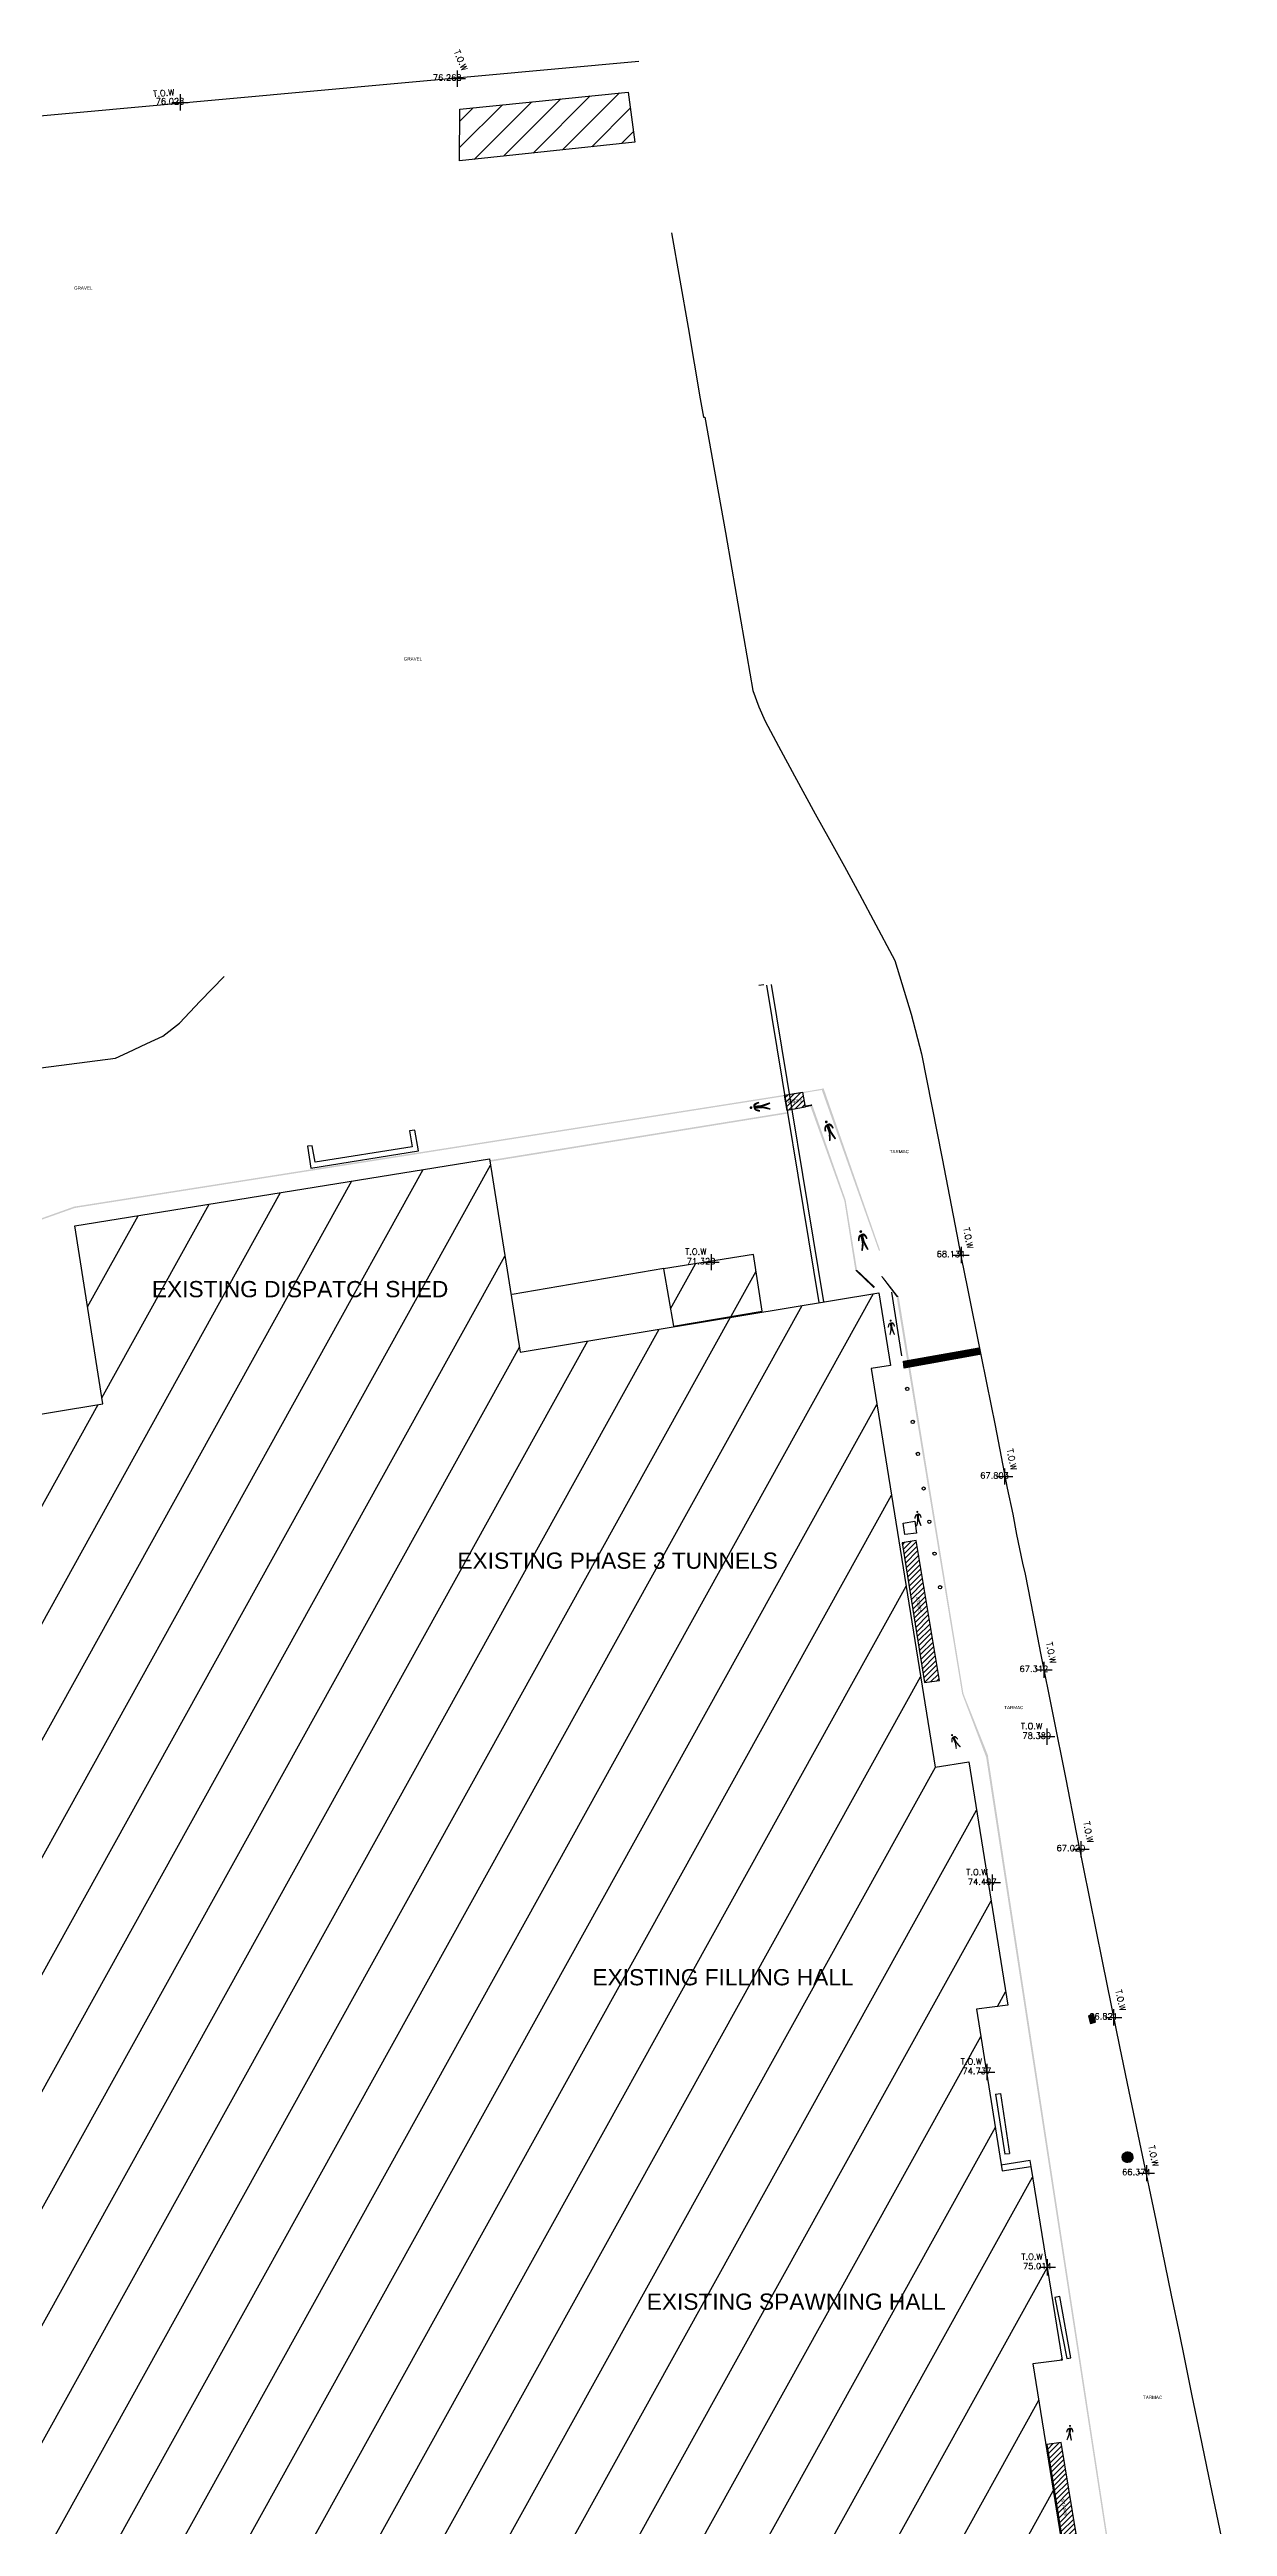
# Model space of a CAD drawing. Header units: millimetres. Extents: x 714210 to 714450, y 655680 to 655995.
# Drawn here: x 714338.1 to 714410.5, y 655842.2 to 655994.6 of the extents above; entities that cross this region are included whole.
import ezdxf

# ---------------------------------------------------------------- set-up
doc = ezdxf.new("R2010")
doc.units = ezdxf.units.MM
for name, color, linetype in [('0_FTR', 22, 'Continuous'), ('0_LVL', 22, 'Continuous'), ('A-BLDG', 7, 'Continuous'), ('Bollard', 214, 'Continuous'), ('Gravel', 48, 'Continuous'), ('Inspection cover', 140, 'Continuous'), ('MH', 160, 'Continuous'), ('Railing', 1, 'Continuous'), ('Ramp', 70, 'Continuous'), ('Stairs', 200, 'Continuous'), ('Tank', 184, 'Continuous'), ('TEXT', 7, 'Continuous'), ('UTS-Unable To Survey', 210, 'Continuous'), ('Wall', 30, 'Continuous'), ('Wall-Temp', 32, 'Continuous'), ('WL0', 7, 'Continuous')]:
    doc.layers.add(name, color=color, linetype=linetype)
doc.layers.add('Tarmac', color=250, linetype='Continuous', plot=False)
doc.styles.add('MONO', font='txt.shx')
doc.styles.get("Standard").update_dxf_attribs({"font": 'arial.ttf'})

# ---------------------------------------------------------------- blocks, each defined once
blk = doc.blocks.new('man')
h = blk.add_hatch(color=256)
h.dxf.hatch_style = 1
h.paths.add_polyline_path([(714257.36, 655920.22), (714257.41, 655920.14), (714257.29, 655920.05), (714257.21, 655919.93), (714257.43, 655920.01), (714257.56, 655920.07), (714258, 655920.38), (714258.07, 655920.31), (714257.91, 655920.17), (714257.69, 655920.01), (714257.85, 655920.04), (714257.99, 655920.04), (714258.17, 655920.03), (714258.16, 655919.95), (714257.85, 655919.92), (714257.72, 655919.92), (714257.48, 655919.84), (714257.31, 655919.76), (714257.35, 655919.74), (714257.57, 655919.75), (714257.61, 655919.66), (714257.46, 655919.63), (714257.32, 655919.64), (714257.26, 655919.66), (714257.2, 655919.71), (714257.17, 655919.75), (714257.12, 655919.82), (714257.09, 655919.89), (714257.09, 655919.96), (714257.11, 655920.02), (714257.16, 655920.08), (714257.2, 655920.12), (714257.26, 655920.16)])
edge = h.paths.add_edge_path()
edge.add_arc((714257, 655919.74), 0.0893, 0, 360)
blk = doc.blocks.new('SPOT')
at = {"color": 0, "linetype": 'ByBlock', "flags": 128}
for points in [[(-0.5, 0), (0.5, 0)], [(0, 0.5), (0, -0.5)]]:
    blk.add_lwpolyline(points, dxfattribs=at)

msp = doc.modelspace()

# ---------------------------------------------------------------- hatches: boundary and pattern name
at = {"layer": 'A-BLDG'}
h = msp.add_hatch(dxfattribs=at)
h.set_pattern_fill('ANSI31', color=256, scale=1.1, angle=196)
h.paths.add_polyline_path([(714253.23, 655843.12), (714250.93, 655857.41), (714251.09, 655857.44), (714245.82, 655890.36), (714244.46, 655890.11), (714243.61, 655895.44), (714265.92, 655899.05), (714263.55, 655914.07), (714297.58, 655919.32), (714299.93, 655904.4), (714341.33, 655911.25), (714339.61, 655922.2), (714365.12, 655926.34), (714367.01, 655914.44), (714389.08, 655918.09), (714389.81, 655913.62), (714388.61, 655913.42), (714392.55, 655888.89), (714394.62, 655889.21), (714397.02, 655874.23), (714395.09, 655874), (714396.68, 655864.04), (714398.43, 655864.32), (714400.36, 655852.39), (714398.56, 655852.16), (714404.14, 655817.49), (714300.42, 655800.76), (714292.88, 655849.12), (714289.81, 655848.69), (714297.56, 655798.46), (714240.14, 655789.22), (714235.96, 655815.62), (714242.74, 655816.67), (714238.87, 655840.79)])
h = msp.add_hatch(dxfattribs=at)
h.set_pattern_fill('ANSI31', color=256, scale=1.1, angle=196)
h.paths.add_polyline_path([(714381.91, 655916.96), (714381.37, 655920.45), (714375.83, 655919.56), (714376.44, 655916.04)])
at = {"layer": 'MH'}
h = msp.add_hatch(dxfattribs=at)
h.set_pattern_fill('ZIGZAG', color=256, scale=0.0087, angle=214)
h.set_pattern_definition([(214, (0, 0), (-0.0074537843718, -0.038346396324), [0.0276225, -0.0276225]), (304, (-0.0229, -0.015446), (0.038346396324, -0.0074537843718), [0.0276225, -0.0276225])])
h.paths.add_polyline_path([(714402.3, 655873.67), (714401.98, 655873.59), (714402.1, 655873.11), (714402.42, 655873.2)])
h = msp.add_hatch(dxfattribs=at)
h.set_pattern_fill('ZIGZAG', color=256, scale=0.0087, angle=214)
h.set_pattern_definition([(214, (116.497712, -57.626134), (-0.0074537843718, -0.038346396324), [0.0276225, -0.0276225]), (304, (116.474812, -57.64158), (0.038346396324, -0.0074537843718), [0.0276225, -0.0276225])])
edge = h.paths.add_edge_path()
edge.add_arc((714404.39, 655864.88), 0.33, 0, 360)
at = {"layer": 'Ramp'}
h = msp.add_hatch(dxfattribs=at)
h.set_pattern_fill('ANSI32', color=256, scale=0.009, angle=234.8678)
h.set_pattern_definition([(279.867819725, (1356069.708935, -71180.513905), (0.0844567616374, 0.014691189153), []), (279.867819725, (1356069.68568, -71180.54695), (0.0844567616374, 0.014691189153), [])])
h.paths.add_polyline_path([(714390.6, 655913.88), (714395.24, 655914.7), (714395.29, 655914.29), (714390.64, 655913.45)])
h.paths.add_polyline_path([(714392.73, 655913.83), (714393.62, 655913.96), (714393.57, 655914.36), (714392.67, 655914.24)], flags=24)
at = {"layer": 'Stairs'}
h = msp.add_hatch(dxfattribs=at)
h.set_pattern_fill('ANSI31', color=256, scale=0.073)
h.paths.add_polyline_path([(714384.38, 655930.43), (714384.55, 655929.52), (714383.44, 655929.31), (714383.28, 655930.24)])
h.paths.add_polyline_path([(714383.41, 655929.66), (714384.43, 655929.66), (714384.43, 655930.07), (714383.41, 655930.07)], flags=24)
h = msp.add_hatch(dxfattribs=at)
h.set_pattern_fill('ANSI31', color=256, scale=0.073)
h.paths.add_polyline_path([(714391.9, 655894.09), (714392.81, 655894.22), (714391.39, 655902.83), (714390.51, 655902.7)])
h.paths.add_polyline_path([(714391.23, 655899.41), (714391.44, 655898.32), (714391.84, 655898.39), (714391.64, 655899.48)], flags=24)
h = msp.add_hatch(dxfattribs=at)
h.set_pattern_fill('ANSI31', color=256, scale=0.073)
h.set_pattern_definition([(45, (8.94034, -55.3328), (-0.16388967421, 0.16388967421), [])])
h.paths.add_polyline_path([(714400.81, 655838.59), (714401.72, 655838.71), (714400.3, 655847.33), (714399.42, 655847.19)])
h.paths.add_polyline_path([(714400.17, 655843.86), (714400.37, 655842.77), (714400.78, 655842.84), (714400.57, 655843.93)], flags=24)
at = {"layer": 'UTS-Unable To Survey'}
h = msp.add_hatch(dxfattribs=at)
h.set_pattern_fill('ANSI31', color=256, scale=0.36)
h.paths.add_polyline_path([(714363.3, 655990.94), (714373.65, 655991.99), (714374.07, 655988.91), (714363.28, 655987.75)])

# ---------------------------------------------------------------- linework, layer by layer
at = {"layer": 'A-BLDG', "flags": 128}
msp.add_lwpolyline([(714299.93, 655904.4), (714341.33, 655911.25), (714339.61, 655922.2), (714365.12, 655926.34), (714367.01, 655914.44), (714389.08, 655918.09), (714389.81, 655913.62), (714388.61, 655913.42), (714392.55, 655888.89), (714394.62, 655889.21), (714397.02, 655874.23), (714395.09, 655874), (714396.68, 655864.04), (714398.43, 655864.32), (714400.36, 655852.39), (714398.56, 655852.16), (714404.14, 655817.49)], dxfattribs=at)
msp.add_lwpolyline([(714381.91, 655916.96), (714381.37, 655920.45), (714375.83, 655919.56), (714376.44, 655916.04)], close=True, dxfattribs=at)
at = {"layer": 'Bollard'}
for centre in [(714390.83, 655912.17, 0.82), (714391.17, 655910.14, 0.82), (714391.49, 655908.17, 0.82), (714391.84, 655906.04, 0.82), (714392.19, 655903.99, 67.02), (714392.51, 655902.03, 0.82), (714392.85, 655899.96, 66.96)]:
    msp.add_circle(centre, 0.1, dxfattribs=at)
at = {"layer": 'Inspection cover', "flags": 128}
msp.add_lwpolyline([(714390.59, 655903.91), (714391.29, 655904.03), (714391.4, 655903.3), (714390.68, 655903.21)], close=True, dxfattribs=at)
at = {"layer": 'MH', "flags": 128}
msp.add_lwpolyline([(714402.3, 655873.67), (714401.98, 655873.59), (714402.1, 655873.11), (714402.42, 655873.2)], close=True, dxfattribs=at)
at = {"layer": 'MH'}
msp.add_circle((714404.39, 655864.88, 65.74), 0.33, dxfattribs=at)
at = {"layer": 'Railing', "flags": 128}
msp.add_lwpolyline([(714390.5, 655914.21), (714389.89, 655918.13)], dxfattribs=at)
at = {"layer": 'Ramp', "flags": 128}
msp.add_lwpolyline([(714390.6, 655913.88), (714395.24, 655914.7), (714395.29, 655914.29), (714390.64, 655913.45)], close=True, dxfattribs=at)
at = {"layer": 'Stairs', "flags": 128}
for points in [[(714384.38, 655930.43), (714384.55, 655929.52), (714383.44, 655929.31), (714383.28, 655930.24)], [(714391.9, 655894.09), (714392.81, 655894.22), (714391.39, 655902.83), (714390.51, 655902.7)], [(714400.81, 655838.59), (714401.72, 655838.71), (714400.3, 655847.33), (714399.42, 655847.19)]]:
    msp.add_lwpolyline(points, close=True, dxfattribs=at)
at = {"layer": 'UTS-Unable To Survey'}
msp.add_lwpolyline([(714363.3, 655990.94), (714373.65, 655991.99), (714374.07, 655988.91), (714363.28, 655987.75)], close=True, dxfattribs=at)
at = {"layer": 'Wall', "flags": 128}
for points in [[(714319.24, 655988.87), (714374.32, 655993.88)], [(714376.33, 655983.32), (714377.35, 655977.49), (714378.09, 655973.1), (714378.3, 655971.97), (714378.38, 655971.98), (714379.21, 655967.27), (714379.64, 655964.88), (714380.03, 655962.63), (714381.32, 655955.16), (714381.69, 655954.16), (714382.09, 655953.27), (714382.9, 655951.73), (714383.89, 655949.91), (714385.16, 655947.57), (714386.05, 655945.99), (714386.96, 655944.33), (714387.9, 655942.61), (714389.91, 655938.85), (714390.07, 655938.53), (714391.07, 655935.24), (714391.7, 655932.79), (714392.97, 655926.35), (714393.89, 655921.68), (714394.17, 655920.16), (714394.52, 655918.46), (714395.36, 655914.27), (714395.7, 655912.55), (714396.24, 655909.92), (714396.99, 655906.07), (714397.32, 655904.47), (714397.56, 655903.21), (714397.92, 655901.44), (714398.08, 655900.76), (714398.74, 655897.41), (714399.04, 655895.9), (714399.79, 655892.12), (714400.58, 655888.16), (714401.23, 655884.87), (714401.65, 655882.74), (714402.82, 655876.95), (714403.37, 655874.21), (714403.89, 655871.7), (714404.47, 655868.92), (714405.2, 655865.4), (714406.13, 655861), (714407.07, 655856.4), (714407.58, 655853.96), (714407.88, 655852.56), (714408.34, 655850.19), (714408.83, 655847.83), (714409.36, 655845.25), (714410.54, 655839.66)], [(714381.7, 655937.02), (714382, 655937.07)], [(714385.41, 655917.48), (714382.19, 655937.02)], [(714385.7, 655917.52), (714382.48, 655937.07)], [(714375.86, 655919.58), (714366.52, 655917.97)], [(714396.27, 655868.77), (714396.57, 655868.81)], [(714396.27, 655868.77), (714396.83, 655865.07)], [(714396.57, 655868.81), (714397.13, 655865.12)], [(714398.45, 655864.3), (714398.39, 655864.67), (714396.58, 655864.39)], [(714396.83, 655865.08), (714397.13, 655865.12)]]:
    msp.add_lwpolyline(points, dxfattribs=at)
for points in [[(714354.21, 655927.14), (714353.92, 655927.1), (714354.14, 655925.76), (714360.76, 655926.82), (714360.52, 655928.1), (714360.2, 655928.05), (714360.37, 655927.06), (714354.4, 655926.12)], [(714400.66, 655852.5), (714400.89, 655852.53), (714400.23, 655856.31), (714399.91, 655856.25)]]:
    msp.add_lwpolyline(points, close=True, dxfattribs=at)
at = {"layer": 'Wall-Temp', "flags": 128}
msp.add_lwpolyline([(714331.8, 655931.19), (714342.1, 655932.53), (714342.86, 655932.88), (714344.03, 655933.42), (714345.02, 655933.88), (714346.05, 655934.69), (714347.32, 655936.03), (714348.8, 655937.55)], dxfattribs=at)
at = {"layer": 'WL0'}
for points in [[(714339.58, 655923.39, 68.62), (714383.24, 655930.26, 68.62), (714339.58, 655923.3, 68.62), (714383.26, 655930.18, 68.62)], [(714383.59, 655930.3, 68.31), (714385.68, 655930.66, 68.31), (714383.61, 655930.25, 68.31), (714385.71, 655930.59, 68.31)], [(714385.68, 655930.68, 68.7), (714389.17, 655920.67, 68.7), (714385.55, 655930.63, 68.7), (714389.08, 655920.69, 68.7)], [(714365.16, 655926.25, 68.59), (714383.41, 655929.2, 68.59), (714365.15, 655926.15, 68.59), (714383.44, 655929.11, 68.59)], [(714384.53, 655929.6, 68.27), (714384.97, 655929.68, 68.27), (714384.55, 655929.5, 68.27), (714384.98, 655929.59, 68.27)], [(714384.97, 655929.7, 67.74), (714387.04, 655923.8, 67.74), (714384.84, 655929.65, 67.74), (714386.99, 655923.67, 67.74)], [(714334.61, 655921.62, 68.3), (714339.59, 655923.4, 68.3), (714334.62, 655921.54, 68.3), (714339.62, 655923.31, 68.3)], [(714387.04, 655923.8, 67.66), (714387.74, 655919.5, 67.66), (714386.96, 655923.76, 67.66), (714387.64, 655919.45, 67.66)], [(714387.75, 655919.49, 67.58), (714388.85, 655918.45, 67.58), (714387.62, 655919.47, 67.58), (714388.77, 655918.37, 67.58)], [(714389.32, 655919.09, 67.62), (714390.31, 655917.82, 67.62), (714389.22, 655919.09, 67.62), (714390.18, 655917.82, 67.62)], [(714390.31, 655917.82, 67.51), (714394.29, 655893.41, 67.51), (714390.18, 655917.82, 67.51), (714394.21, 655893.4, 67.51)], [(714394.29, 655893.41, 66.61), (714395.82, 655889.56, 66.61), (714394.21, 655893.4, 66.61), (714395.68, 655889.52, 66.61)], [(714395.8, 655889.55, 64.72), (714403.97, 655836.19, 64.72), (714395.68, 655889.55, 64.72), (714403.89, 655836.15, 64.72)]]:
    msp.add_solid(points, dxfattribs=at)

# ---------------------------------------------------------------- block references
for p in [(714363.14, 655992.82, 76.27), (714363.14, 655992.82, 76.27), (714363.14, 655992.82, 76.27), (714346.08, 655991.35, 76.03), (714346.08, 655991.35, 76.03), (714346.08, 655991.35, 76.03), (714378.76, 655919.97, 71.32), (714394.14, 655920.41, 68.13), (714396.82, 655906.78, 67.8), (714399.24, 655894.88, 67.31), (714399.42, 655890.77, 78.39), (714401.52, 655883.84, 67.02), (714396.06, 655881.78, 74.5), (714403.53, 655873.49, 66.82), (714395.73, 655870.12, 74.74), (714405.55, 655863.9, 66.37), (714399.45, 655858.11, 75.01)]:
    msp.add_blockref('SPOT', p)
at = {"layer": 'Tank'}
for p, rotation in [((-157813.34, 232054.01, 1.01), 343.3571413476187), ((80266.9, 1389609, 0.62), 268.2747888114776), ((170411.61, 1458719.14, 0.22), 261.5595902396958)]:
    msp.add_blockref('man', p, dxfattribs=dict(at, rotation=rotation))
at = {"layer": 'Tank', "xscale": 0.75, "yscale": 0.75, "zscale": 0.75}
for p, rotation in [((377539.68, 1300511.97, 16.73), 255.0284622246181), ((377541.32, 1300500.2, 16.28), 255.0284622246181), ((177648.98, 1146682.79, 15.96), 274.9986088370941), ((491074.81, 1348016.66, 14.28), 245.320118915169)]:
    msp.add_blockref('man', p, dxfattribs=dict(at, rotation=rotation))

# ---------------------------------------------------------------- texts
at = {"layer": '0_FTR', "style": 'MONO'}
for rotation, p in [(293.175, (714362.93, 655994.47, 76.27)), (293.175, (714362.93, 655994.47, 76.27)), (293.175, (714362.93, 655994.47, 76.27)), (4.9081, (714344.44, 655991.68, 76.03)), (4.9081, (714344.44, 655991.68, 76.03)), (4.9081, (714344.44, 655991.68, 76.03)), (281.1328, (714394.28, 655922.07, 68.13)), (281.5218, (714396.95, 655908.44, 67.8)), (281.6401, (714399.37, 655896.54, 67.31)), (280.9744, (714401.67, 655885.5, 67.02)), (281.9019, (714403.65, 655875.15, 66.82)), (281.8622, (714405.67, 655865.57, 66.37))]:
    msp.add_text('T.O.W', height=0.375, rotation=rotation, dxfattribs=at).set_placement(p)
for p in [(714377.16, 655920.43, 71.32), (714397.82, 655891.23, 78.39), (714394.46, 655882.24, 74.5), (714394.12, 655870.58, 74.74), (714397.85, 655858.57, 75.01)]:
    msp.add_text('T.O.W', height=0.375, dxfattribs=at).set_placement(p)
at = {"layer": '0_LVL', "style": 'MONO'}
for s, p in [('76.268', (714361.64, 655992.69, 76.27)), ('76.268', (714361.64, 655992.69, 76.27)), ('76.268', (714361.64, 655992.69, 76.27)), ('76.028', (714344.58, 655991.23, 76.03)), ('76.028', (714344.58, 655991.23, 76.03)), ('76.028', (714344.58, 655991.23, 76.03)), ('71.320', (714377.26, 655919.84, 71.32)), ('68.131', (714392.64, 655920.28, 68.13)), ('67.803', (714395.32, 655906.65, 67.8)), ('67.312', (714397.74, 655894.75, 67.31)), ('78.389', (714397.92, 655890.64, 78.39)), ('67.020', (714400.02, 655883.72, 67.02)), ('74.497', (714394.56, 655881.65, 74.5)), ('66.821', (714402.03, 655873.36, 66.82)), ('74.737', (714394.23, 655870, 74.74)), ('66.374', (714404.05, 655863.78, 66.37)), ('75.014', (714397.95, 655857.99, 75.01))]:
    msp.add_text(s, height=0.375, dxfattribs=at).set_placement(p)
at = {"layer": 'Gravel', "char_height": 0.2, "attachment_point": 1}
for insert in [(714339.56, 655980.03, 72.36), (714359.85, 655957.2, 70.08)]:
    msp.add_mtext_dynamic_manual_height_columns('GRAVEL', width=1.1303, gutter_width=1, heights=[-0.207], dxfattribs=dict(at, insert=insert))
at = {"layer": 'Ramp', "insert": (714392.75, 655914.15, 67.22), "char_height": 0.2, "attachment_point": 1, "rotation": 7.9235}
msp.add_mtext_dynamic_manual_height_columns('RAMP', width=1.1303, gutter_width=1, heights=[-0.2], dxfattribs=at)
at = {"layer": 'Stairs', "insert": (714383.47, 655929.97, -0.22), "char_height": 0.2, "attachment_point": 1}
msp.add_mtext_dynamic_manual_height_columns('STEPS', width=1.1303, gutter_width=1, heights=[-0.207], dxfattribs=at)
at = {"layer": 'Stairs', "char_height": 0.2, "attachment_point": 1, "rotation": 280.8077}
for insert in [(714391.55, 655899.4, 66.87), (714400.49, 655843.85)]:
    msp.add_mtext_dynamic_manual_height_columns('STAIRS', width=1.1303, gutter_width=1, heights=[-0.207], dxfattribs=dict(at, insert=insert))
at = {"layer": 'Tarmac', "char_height": 0.2, "attachment_point": 1}
for insert in [(714389.75, 655926.88, 68.07), (714396.8, 655892.66, 66.75), (714405.34, 655850.2, 65.11)]:
    msp.add_mtext_dynamic_manual_height_columns('TARMAC', width=1.1303, gutter_width=1, heights=[-0.207], dxfattribs=dict(at, insert=insert))
at = {"layer": 'TEXT', "char_height": 1, "attachment_point": 1}
for s, width, insert in [('EXISTING DISPATCH SHED', 19.5521, (714344.35, 655918.81)), ('EXISTING PHASE 3 TUNNELS', 25.7698, (714363.15, 655902.1)), ('EXISTING FILLING HALL', 25.7698, (714371.46, 655876.46)), ('EXISTING SPAWNING HALL', 25.7698, (714374.8, 655856.49))]:
    msp.add_mtext_dynamic_manual_height_columns(s, width=width, gutter_width=1, heights=[-1.03], dxfattribs=dict(at, insert=insert))

doc.saveas('drawing.dxf')
